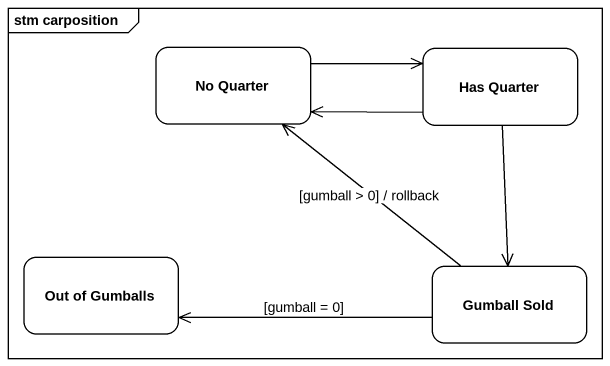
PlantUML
@startuml
mainframe stm carposition
hide empty description
state "No Quarter" as No_Quarter
state "Has Quarter" as Has_Quarter
state "Out of Gumballs" as Out_of_Gumballs
state "Gumball Sold" as Gumball_Sold
No_Quarter -right-> Has_Quarter
Has_Quarter -left-> No_Quarter
Has_Quarter --> Gumball_Sold
Gumball_Sold -up-> No_Quarter : [gumball > 0] / rollback
Gumball_Sold -left-> Out_of_Gumballs : [gumball = 0]
@enduml
